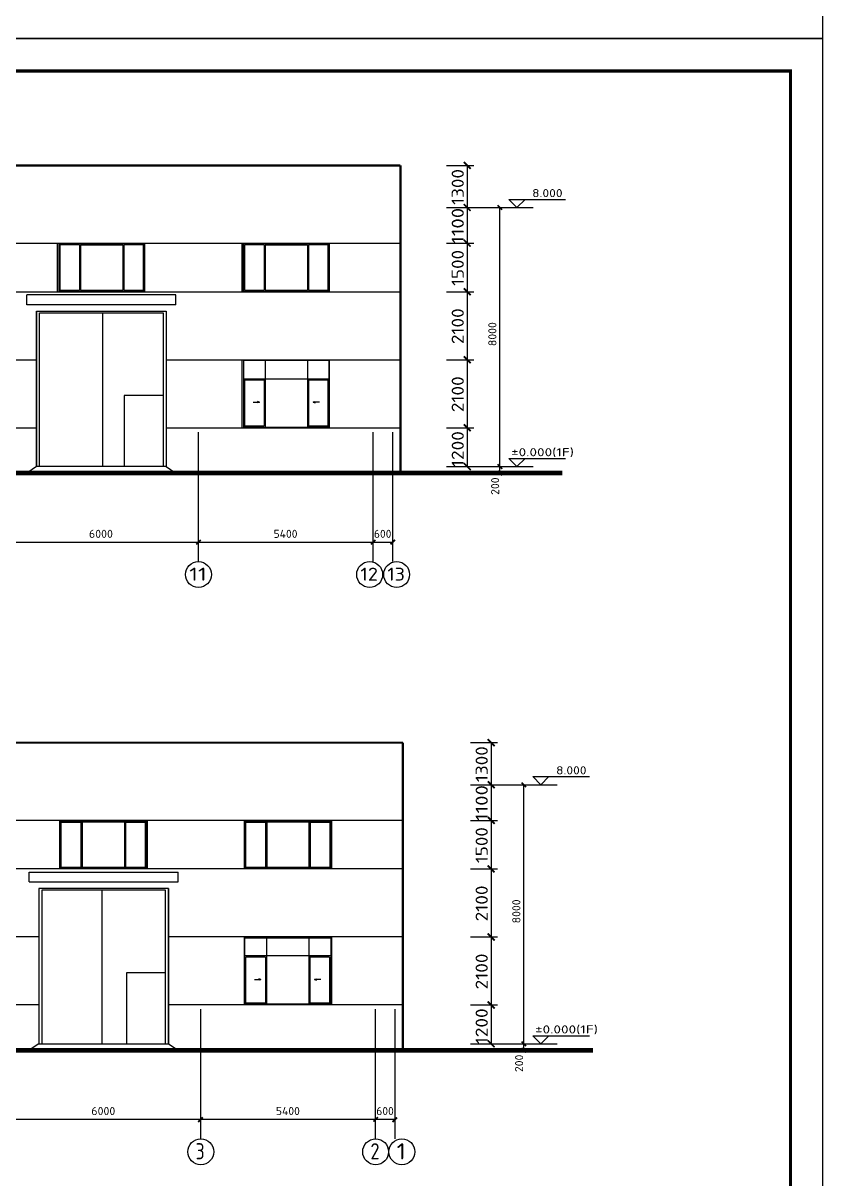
# Model space of a CAD drawing. Extents: x -165130 to 255370, y -346822 to 187778.
# Drawn here: x -105728 to -81030, y -322633 to -286947 of the extents above; entities that cross this region are included whole.
import ezdxf
from ezdxf.enums import TextEntityAlignment as Align

# ---------------------------------------------------------------- set-up
doc = ezdxf.new("R2010")
doc.units = 0
doc.header["$MEASUREMENT"] = 0
doc.linetypes.add('2', pattern=[38.000001, 30.000001, -3, 2, -3])
for name, color, linetype in [('LAMPTREE', 94, 'CONTINUOUS'), ('PUB_TITLE', 4, 'CONTINUOUS'), ('中文', 2, 'CONTINUOUS'), ('剖断线', 7, 'CONTINUOUS'), ('室外地坪', 7, 'CONTINUOUS'), ('尺寸线及数字', 253, 'CONTINUOUS'), ('层0', 253, 'CONTINUOUS'), ('层10005', 7, 'CONTINUOUS'), ('轴线__尺寸数字', 4, 'CONTINUOUS'), ('轴线__点划线', 94, '2'), ('轴线__轴线号和轴圈', 94, 'CONTINUOUS')]:
    doc.layers.add(name, color=color, linetype=linetype)
doc.styles.get("Standard").update_dxf_attribs({"font": 'TSSDENG', "height": 3, "bigfont": 'TSSDCHN'})

# ---------------------------------------------------------------- blocks, each defined once
blk = doc.blocks.new('qar5gesfd')
at = {"layer": 'PUB_TITLE'}
blk.add_lwpolyline([(-86068, 153824), (-1968, 153824), (-1968, 213224), (-86068, 213224)], close=True, dxfattribs=at)
at = {"layer": 'PUB_TITLE', "const_width": 100}
blk.add_lwpolyline([(-83568, 154824), (-2968, 154824), (-2968, 212224), (-83568, 212224)], close=True, dxfattribs=at)

msp = doc.modelspace()

# ---------------------------------------------------------------- linework, layer by layer
at = {"layer": 'LAMPTREE'}
for p, q in [((-90728.61, -292390.764, -625.1), (-90478.598, -292640.758, -625.1)), ((-90728.61, -292390.764, -625.1), (-88978.598, -292390.764, -625.1)), ((-90228.586, -292390.764, -625.1), (-90478.598, -292640.758, -625.1)), ((-90978.586, -292640.758, -625.1), (-89978.61, -292640.758, -625.1)), ((-90728.61, -300390.77, -625.1), (-90478.598, -300640.764, -625.1)), ((-90728.61, -300390.77, -625.1), (-88978.598, -300390.77, -625.1)), ((-90228.586, -300390.77, -625.1), (-90478.598, -300640.764, -625.1)), ((-90978.586, -300640.764, -625.1), (-89978.61, -300640.764, -625.1)), ((-90238.61, -310463.058, -625.1), (-89238.561, -310463.058, -625.1)), ((-89988.561, -310213.064, -625.1), (-89738.586, -310463.058, -625.1)), ((-89988.561, -310213.064, -625.1), (-88238.586, -310213.064, -625.1)), ((-89488.61, -310213.064, -625.1), (-89738.586, -310463.058, -625.1)), ((-89988.561, -318213.07, -625.1), (-89738.586, -318463.064, -625.1)), ((-89988.561, -318213.07, -625.1), (-88238.586, -318213.07, -625.1)), ((-89488.61, -318213.07, -625.1), (-89738.586, -318463.064, -625.1)), ((-90238.61, -318463.064, -625.1), (-89238.561, -318463.064, -625.1))]:
    msp.add_line(p, q, dxfattribs=at)
at = {"layer": '中文', "color": 7}
for p, q in [((-105314.609, -300640.764, -625.1), (-105614.609, -300840.77, -625.1)), ((-101314.597, -300640.764, -625.1), (-101014.597, -300840.77, -625.1)), ((-105241.357, -318463.064, -625.1), (-105541.357, -318663.07, -625.1)), ((-101241.345, -318463.064, -625.1), (-100941.345, -318663.07, -625.1))]:
    msp.add_line(p, q, dxfattribs=at)
at = {"layer": '剖断线'}
for p, q in [((-104664.621, -295240.728, -625.1), (-104664.621, -293740.728, -625.1)), ((-104664.621, -293740.728, -625.1), (-101964.621, -293740.728, -625.1)), ((-104664.585, -295240.764, -625.1), (-104664.585, -293740.764, -625.1)), ((-103954.318, -293792.18, -625.1), (-102649.326, -293792.18, -625.1)), ((-101964.621, -295240.728, -625.1), (-101964.621, -293740.728, -625.1)), ((-101964.585, -295240.764, -625.1), (-101964.585, -293740.764, -625.1)), ((-98964.658, -295240.728, -625.1), (-98964.658, -293740.728, -625.1)), ((-98964.658, -293740.728, -625.1), (-96264.658, -293740.728, -625.1)), ((-98964.585, -295240.764, -625.1), (-98964.585, -293740.764, -625.1)), ((-98254.282, -293792.18, -625.1), (-96949.289, -293792.18, -625.1)), ((-96264.658, -295240.728, -625.1), (-96264.658, -293740.728, -625.1)), ((-96264.585, -295240.764, -625.1), (-96264.585, -293740.764, -625.1)), ((-104664.621, -295240.728, -625.1), (-101964.621, -295240.728, -625.1)), ((-103954.318, -295192.168, -625.1), (-102649.326, -295192.168, -625.1)), ((-98964.658, -295240.728, -625.1), (-96264.658, -295240.728, -625.1)), ((-98254.282, -295192.168, -625.1), (-96949.289, -295192.168, -625.1)), ((-98964.585, -299440.764, -625.1), (-98964.585, -297340.764, -625.1)), ((-98964.548, -299440.764, -625.1), (-98964.548, -297340.764, -625.1)), ((-98964.548, -297340.764, -625.1), (-96264.548, -297340.764, -625.1)), ((-96264.585, -299440.764, -625.1), (-96264.585, -297340.764, -625.1)), ((-96264.548, -299440.764, -625.1), (-96264.548, -297340.764, -625.1)), ((-98964.548, -299440.764, -625.1), (-96264.548, -299440.764, -625.1)), ((-104591.332, -313063.064, -625.1), (-104591.332, -311563.064, -625.1)), ((-104591.296, -313063.027, -625.1), (-104591.296, -311563.027, -625.1)), ((-101891.296, -311563.027, -625.1), (-104591.296, -311563.027, -625.1)), ((-102601.672, -311614.48, -625.1), (-103906.664, -311614.48, -625.1)), ((-101891.332, -313063.064, -625.1), (-101891.332, -311563.064, -625.1)), ((-101891.296, -313063.027, -625.1), (-101891.296, -311563.027, -625.1)), ((-98891.332, -313063.064, -625.1), (-98891.332, -311563.064, -625.1)), ((-96191.296, -311563.027, -625.1), (-98891.296, -311563.027, -625.1)), ((-98891.296, -313063.027, -625.1), (-98891.296, -311563.027, -625.1)), ((-96901.672, -311614.48, -625.1), (-98206.664, -311614.48, -625.1)), ((-96191.369, -313063.064, -625.1), (-96191.369, -311563.064, -625.1)), ((-96191.296, -313063.027, -625.1), (-96191.296, -311563.027, -625.1)), ((-101891.296, -313063.027, -625.1), (-104591.296, -313063.027, -625.1)), ((-102601.672, -313014.468, -625.1), (-103906.664, -313014.468, -625.1)), ((-96191.296, -313063.027, -625.1), (-98891.296, -313063.027, -625.1)), ((-96901.672, -313014.468, -625.1), (-98206.664, -313014.468, -625.1)), ((-96191.442, -315163.064, -625.1), (-98891.406, -315163.064, -625.1)), ((-98891.406, -317263.064, -625.1), (-98891.406, -315163.064, -625.1)), ((-98891.332, -317263.064, -625.1), (-98891.332, -315163.064, -625.1)), ((-96191.442, -317263.064, -625.1), (-96191.442, -315163.064, -625.1)), ((-96191.369, -317263.064, -625.1), (-96191.369, -315163.064, -625.1)), ((-96191.442, -317263.064, -625.1), (-98891.406, -317263.064, -625.1))]:
    msp.add_line(p, q, dxfattribs=at)
at = {"layer": '室外地坪', "const_width": 142.5, "elevation": -625.1}
for points in [[(-157800.034, -300840.77), (-89074.582, -300840.77)], [(-88129.016, -318663.07), (-157731.359, -318663.07)]]:
    msp.add_lwpolyline(points, dxfattribs=at)
at = {"layer": '尺寸线及数字'}
for p, q in [((-92651.328, -291340.764, -625.1), (-91813.657, -291340.764, -625.1)), ((-92013.645, -291340.764, -625.1), (-92013.645, -292640.758, -625.1)), ((-92651.328, -292640.758, -625.1), (-91813.657, -292640.758, -625.1)), ((-92013.645, -292640.758, -625.1), (-92013.645, -293740.764, -625.1)), ((-92651.328, -293740.764, -625.1), (-91813.657, -293740.764, -625.1)), ((-92013.645, -293740.764, -625.1), (-92013.645, -295240.764, -625.1)), ((-92651.328, -295240.764, -625.1), (-91813.657, -295240.764, -625.1)), ((-92013.645, -295240.764, -625.1), (-92013.645, -297340.764, -625.1)), ((-92651.328, -297340.764, -625.1), (-91813.657, -297340.764, -625.1)), ((-92013.645, -297340.764, -625.1), (-92013.645, -299440.764, -625.1)), ((-92651.328, -299440.764, -625.1), (-91813.657, -299440.764, -625.1)), ((-92013.645, -299440.764, -625.1), (-92013.645, -300640.764, -625.1)), ((-92651.328, -300640.764, -625.1), (-91813.657, -300640.764, -625.1)), ((-91911.315, -309163.064, -625.1), (-91073.644, -309163.064, -625.1)), ((-91273.669, -309163.064, -625.1), (-91273.669, -310463.058, -625.1)), ((-91911.315, -310463.058, -625.1), (-91073.644, -310463.058, -625.1)), ((-91273.669, -310463.058, -625.1), (-91273.669, -311563.064, -625.1)), ((-91911.315, -311563.064, -625.1), (-91073.644, -311563.064, -625.1)), ((-91273.669, -311563.064, -625.1), (-91273.669, -313063.064, -625.1)), ((-91911.315, -313063.064, -625.1), (-91073.644, -313063.064, -625.1)), ((-91273.669, -313063.064, -625.1), (-91273.669, -315163.064, -625.1)), ((-91911.315, -315163.064, -625.1), (-91073.644, -315163.064, -625.1)), ((-91273.669, -315163.064, -625.1), (-91273.669, -317263.064, -625.1)), ((-91911.315, -317263.064, -625.1), (-91073.644, -317263.064, -625.1)), ((-91273.669, -317263.064, -625.1), (-91273.669, -318463.064, -625.1)), ((-91911.315, -318463.064, -625.1), (-91073.644, -318463.064, -625.1))]:
    msp.add_line(p, q, dxfattribs=at)
at = {"layer": '尺寸线及数字', "color": 94}
for p, q in [((-92504.221, -292640.758, -625.1), (-90879.233, -292640.758, -625.1)), ((-91004.221, -300840.77, -625.1), (-91004.221, -292640.758, -625.1)), ((-92504.221, -300640.764, -625.1), (-90879.233, -300640.764, -625.1)), ((-92504.221, -300840.77, -625.1), (-90879.233, -300840.77, -625.1)), ((-91764.245, -310463.058, -625.1), (-90139.221, -310463.058, -625.1)), ((-90264.245, -318663.07, -625.1), (-90264.245, -310463.058, -625.1)), ((-91764.245, -318463.064, -625.1), (-90139.221, -318463.064, -625.1)), ((-91764.245, -318663.07, -625.1), (-90139.221, -318663.07, -625.1))]:
    msp.add_line(p, q, dxfattribs=at)
at = {"layer": '尺寸线及数字', "const_width": 54, "elevation": -625.1}
for points in [[(-91907.59, -291446.819), (-92119.736, -291234.728)], [(-91907.59, -292746.813), (-92119.736, -292534.722)], [(-91907.59, -293846.819), (-92119.736, -293634.728)], [(-91907.59, -295346.819), (-92119.736, -295134.728)], [(-91907.59, -297446.819), (-92119.736, -297234.728)], [(-91907.59, -299546.819), (-92119.736, -299334.728)], [(-91907.59, -300746.819), (-92119.736, -300534.728)], [(-91167.614, -309269.119), (-91379.724, -309057.028)], [(-91167.614, -310569.113), (-91379.724, -310357.021)], [(-91167.614, -311669.119), (-91379.724, -311457.028)], [(-91167.614, -313169.119), (-91379.724, -312957.028)], [(-91167.614, -315269.119), (-91379.724, -315057.028)], [(-91167.614, -317369.119), (-91379.724, -317157.028)], [(-91167.614, -318569.119), (-91379.724, -318357.028)]]:
    msp.add_lwpolyline(points, dxfattribs=at)
at = {"layer": '尺寸线及数字', "color": 94, "const_width": 52.5, "elevation": -625.1}
for points in [[(-91074.204, -292570.775), (-90934.201, -292710.759)], [(-91074.204, -300570.763), (-90934.201, -300710.765)], [(-91074.204, -300770.769), (-90934.201, -300910.772)], [(-90334.191, -310393.075), (-90194.225, -310533.059)], [(-90334.191, -318393.063), (-90194.225, -318533.065)], [(-90334.191, -318593.069), (-90194.225, -318733.071)]]:
    msp.add_lwpolyline(points, dxfattribs=at)
at = {"layer": '层0'}
for p, q in [((-101974.326, -293762.169, -625.1), (-104629.318, -293762.169, -625.1)), ((-104629.318, -293762.169, -625.1), (-104629.318, -295222.179, -625.1)), ((-103988.047, -293792.18, -625.1), (-104595.554, -293792.18, -625.1)), ((-104595.554, -293792.18, -625.1), (-104595.554, -295192.168, -625.1)), ((-103988.047, -293792.18, -625.1), (-103988.047, -295192.168, -625.1)), ((-103954.318, -293792.18, -625.1), (-103954.318, -295192.168, -625.1)), ((-102649.326, -293792.18, -625.1), (-102649.326, -295192.168, -625.1)), ((-102008.054, -293792.18, -625.1), (-102615.561, -293792.18, -625.1)), ((-102615.561, -293792.18, -625.1), (-102615.561, -295192.168, -625.1)), ((-102008.054, -295192.168, -625.1), (-102008.054, -293792.18, -625.1)), ((-101974.326, -295222.179, -625.1), (-101974.326, -293762.169, -625.1)), ((-96274.289, -293762.169, -625.1), (-98929.282, -293762.169, -625.1)), ((-98929.282, -293762.169, -625.1), (-98929.282, -295222.179, -625.1)), ((-98288.047, -293792.18, -625.1), (-98895.517, -293792.18, -625.1)), ((-98895.517, -293792.18, -625.1), (-98895.517, -295192.168, -625.1)), ((-98288.047, -293792.18, -625.1), (-98288.047, -295192.168, -625.1)), ((-98254.282, -293792.18, -625.1), (-98254.282, -295192.168, -625.1)), ((-96949.289, -293792.18, -625.1), (-96949.289, -295192.168, -625.1)), ((-96308.017, -293792.18, -625.1), (-96915.525, -293792.18, -625.1)), ((-96915.525, -293792.18, -625.1), (-96915.525, -295192.168, -625.1)), ((-96308.017, -295192.168, -625.1), (-96308.017, -293792.18, -625.1)), ((-96274.289, -295222.179, -625.1), (-96274.289, -293762.169, -625.1)), ((-104629.318, -295222.179, -625.1), (-101974.326, -295222.179, -625.1)), ((-104595.554, -295192.168, -625.1), (-103988.047, -295192.168, -625.1)), ((-102615.561, -295192.168, -625.1), (-102008.054, -295192.168, -625.1)), ((-98929.282, -295222.179, -625.1), (-96274.289, -295222.179, -625.1)), ((-98895.517, -295192.168, -625.1), (-98288.047, -295192.168, -625.1)), ((-96915.525, -295192.168, -625.1), (-96308.017, -295192.168, -625.1)), ((-105314.609, -295840.764, -625.1), (-101314.597, -295840.764, -625.1)), ((-105314.609, -300640.764, -625.1), (-105314.609, -295840.764, -625.1)), ((-105226.609, -295895.769, -625.1), (-101402.597, -295895.769, -625.1)), ((-105226.609, -300640.764, -625.1), (-105226.609, -295895.769, -625.1)), ((-103269.248, -300640.764, -625.1), (-103269.248, -295895.769, -625.1)), ((-101402.597, -295895.769, -625.1), (-101402.597, -300640.764, -625.1)), ((-101314.597, -295840.764, -625.1), (-101314.597, -300640.764, -625.1)), ((-98252.158, -297365.429, -625.1), (-98252.158, -299418.645, -625.1)), ((-96947.165, -297365.429, -625.1), (-96947.165, -299418.645, -625.1)), ((-98927.158, -297925.383, -625.1), (-96272.165, -297925.383, -625.1)), ((-98893.393, -297960.393, -625.1), (-98893.393, -299383.635, -625.1)), ((-98893.393, -297960.393, -625.1), (-98285.922, -297960.393, -625.1)), ((-98285.922, -297960.393, -625.1), (-98285.922, -299383.635, -625.1)), ((-96913.401, -297960.393, -625.1), (-96305.893, -297960.393, -625.1)), ((-96913.401, -297960.393, -625.1), (-96913.401, -299383.635, -625.1)), ((-102602.597, -298440.77, -625.1), (-102602.597, -300640.764, -625.1)), ((-101402.597, -298440.77, -625.1), (-102602.597, -298440.77, -625.1)), ((-98621.408, -298650.206, -625.1), (-98427.902, -298650.206, -625.1)), ((-98427.902, -298650.206, -625.1), (-98493.015, -298629.369, -625.1)), ((-98427.902, -298650.206, -625.1), (-98493.015, -298671.044, -625.1)), ((-96771.421, -298650.206, -625.1), (-96706.418, -298629.369, -625.1)), ((-96577.915, -298650.206, -625.1), (-96771.421, -298650.206, -625.1)), ((-96771.421, -298650.206, -625.1), (-96706.418, -298671.044, -625.1)), ((-98893.393, -299383.635, -625.1), (-98285.922, -299383.635, -625.1)), ((-101314.597, -300640.764, -625.1), (-105314.609, -300640.764, -625.1)), ((-104581.664, -313044.479, -625.1), (-104581.664, -311584.469, -625.1)), ((-104581.664, -311584.469, -625.1), (-101926.672, -311584.469, -625.1)), ((-104547.9, -313014.468, -625.1), (-104547.9, -311614.48, -625.1)), ((-104547.9, -311614.48, -625.1), (-103940.392, -311614.48, -625.1)), ((-103940.392, -311614.48, -625.1), (-103940.392, -313014.468, -625.1)), ((-103906.664, -311614.48, -625.1), (-103906.664, -313014.468, -625.1)), ((-102601.672, -311614.48, -625.1), (-102601.672, -313014.468, -625.1)), ((-102567.907, -311614.48, -625.1), (-101960.4, -311614.48, -625.1)), ((-102567.907, -311614.48, -625.1), (-102567.907, -313014.468, -625.1)), ((-101960.4, -311614.48, -625.1), (-101960.4, -313014.468, -625.1)), ((-101926.672, -311584.469, -625.1), (-101926.672, -313044.479, -625.1)), ((-98881.664, -311584.469, -625.1), (-96226.672, -311584.469, -625.1)), ((-98881.664, -313044.479, -625.1), (-98881.664, -311584.469, -625.1)), ((-98847.9, -313014.468, -625.1), (-98847.9, -311614.48, -625.1)), ((-98847.9, -311614.48, -625.1), (-98240.392, -311614.48, -625.1)), ((-98240.392, -311614.48, -625.1), (-98240.392, -313014.468, -625.1)), ((-98206.664, -311614.48, -625.1), (-98206.664, -313014.468, -625.1)), ((-96901.672, -311614.48, -625.1), (-96901.672, -313014.468, -625.1)), ((-96867.907, -311614.48, -625.1), (-96260.436, -311614.48, -625.1)), ((-96867.907, -311614.48, -625.1), (-96867.907, -313014.468, -625.1)), ((-96260.436, -311614.48, -625.1), (-96260.436, -313014.468, -625.1)), ((-96226.672, -311584.469, -625.1), (-96226.672, -313044.479, -625.1)), ((-101926.672, -313044.479, -625.1), (-104581.664, -313044.479, -625.1)), ((-103940.392, -313014.468, -625.1), (-104547.9, -313014.468, -625.1)), ((-101960.4, -313014.468, -625.1), (-102567.907, -313014.468, -625.1)), ((-96226.672, -313044.479, -625.1), (-98881.664, -313044.479, -625.1)), ((-98240.392, -313014.468, -625.1), (-98847.9, -313014.468, -625.1)), ((-96260.436, -313014.468, -625.1), (-96867.907, -313014.468, -625.1)), ((-101241.345, -313663.064, -625.1), (-105241.357, -313663.064, -625.1)), ((-105241.357, -313663.064, -625.1), (-105241.357, -318463.064, -625.1)), ((-101241.345, -318463.064, -625.1), (-101241.345, -313663.064, -625.1)), ((-101329.345, -313718.069, -625.1), (-105153.356, -313718.069, -625.1)), ((-105153.356, -313718.069, -625.1), (-105153.356, -318463.064, -625.1)), ((-103286.669, -318463.064, -625.1), (-103286.669, -313718.069, -625.1)), ((-101329.345, -318463.064, -625.1), (-101329.345, -313718.069, -625.1)), ((-98208.788, -315187.728, -625.1), (-98208.788, -317240.945, -625.1)), ((-96903.796, -315187.728, -625.1), (-96903.796, -317240.945, -625.1)), ((-96228.796, -315747.683, -625.1), (-98883.788, -315747.683, -625.1)), ((-98242.517, -315782.693, -625.1), (-98850.024, -315782.693, -625.1)), ((-98242.517, -315782.693, -625.1), (-98242.517, -317205.935, -625.1)), ((-96262.56, -315782.693, -625.1), (-96870.031, -315782.693, -625.1)), ((-96870.031, -315782.693, -625.1), (-96870.031, -317205.935, -625.1)), ((-96262.56, -315782.693, -625.1), (-96262.56, -317205.935, -625.1)), ((-102529.345, -318463.064, -625.1), (-102529.345, -316263.07, -625.1)), ((-102529.345, -316263.07, -625.1), (-101329.345, -316263.07, -625.1)), ((-98578.039, -316472.506, -625.1), (-98384.533, -316472.506, -625.1)), ((-98384.533, -316472.506, -625.1), (-98449.536, -316451.669, -625.1)), ((-98384.533, -316472.506, -625.1), (-98449.536, -316493.343, -625.1)), ((-96728.015, -316472.506, -625.1), (-96662.902, -316451.669, -625.1)), ((-96534.509, -316472.506, -625.1), (-96728.015, -316472.506, -625.1)), ((-96728.015, -316472.506, -625.1), (-96662.902, -316493.343, -625.1)), ((-96262.56, -317205.935, -625.1), (-96870.031, -317205.935, -625.1)), ((-105241.357, -318463.064, -625.1), (-101241.345, -318463.064, -625.1))]:
    msp.add_line(p, q, dxfattribs=at)
at = {"layer": '层0', "elevation": -625.1}
for points in [[(-98927.158, -299418.645), (-96272.165, -299418.645), (-96272.165, -297365.429), (-98927.158, -297365.429), (-98927.158, -299418.645)], [(-96913.401, -299383.635), (-96305.893, -299383.635), (-96305.893, -297960.393)], [(-96228.796, -317240.945), (-98883.788, -317240.945), (-98883.788, -315187.728), (-96228.796, -315187.728), (-96228.796, -317240.945)], [(-98242.517, -317205.935), (-98850.024, -317205.935), (-98850.024, -315782.693)]]:
    msp.add_lwpolyline(points, dxfattribs=at)
at = {"layer": '层10005', "const_width": 67.5, "elevation": -625.1}
for points in [[(-154554.599, -291340.764), (-94074.607, -291340.764)], [(-94074.607, -291340.764), (-94074.607, -300840.77)], [(-94001.354, -309163.064), (-154481.347, -309163.064)], [(-94001.354, -309163.064), (-94001.354, -318663.07)]]:
    msp.add_lwpolyline(points, dxfattribs=at)
at = {"layer": '轴线__尺寸数字', "color": 7}
for p, q in [((-154554.599, -293740.764, -625.1), (-94074.607, -293740.764, -625.1)), ((-154554.599, -295240.764, -625.1), (-94074.607, -295240.764, -625.1)), ((-105614.609, -295640.776, -625.1), (-105614.609, -295340.776, -625.1)), ((-101014.597, -295340.776, -625.1), (-105614.609, -295340.776, -625.1)), ((-101014.597, -295640.776, -625.1), (-101014.597, -295340.776, -625.1)), ((-101014.597, -295640.776, -625.1), (-105614.609, -295640.776, -625.1)), ((-105314.609, -295840.764, -625.1), (-101314.597, -295840.764, -625.1)), ((-105314.609, -295840.764, -625.1), (-105314.609, -300640.764, -625.1)), ((-101314.597, -295840.764, -625.1), (-101314.597, -300640.764, -625.1)), ((-143314.597, -297340.764, -625.1), (-105314.609, -297340.764, -625.1)), ((-101314.597, -297340.764, -625.1), (-94074.607, -297340.764, -625.1)), ((-143314.597, -299440.764, -625.1), (-105314.609, -299440.764, -625.1)), ((-101314.597, -299440.764, -625.1), (-94074.607, -299440.764, -625.1)), ((-94001.354, -311563.064, -625.1), (-154481.347, -311563.064, -625.1)), ((-94001.354, -313063.064, -625.1), (-154481.347, -313063.064, -625.1)), ((-105541.357, -313163.076, -625.1), (-100941.345, -313163.076, -625.1)), ((-105541.357, -313463.076, -625.1), (-105541.357, -313163.076, -625.1)), ((-100941.345, -313463.076, -625.1), (-100941.345, -313163.076, -625.1)), ((-105541.357, -313463.076, -625.1), (-100941.345, -313463.076, -625.1)), ((-101241.345, -313663.064, -625.1), (-105241.357, -313663.064, -625.1)), ((-105241.357, -313663.064, -625.1), (-105241.357, -318463.064, -625.1)), ((-101241.345, -313663.064, -625.1), (-101241.345, -318463.064, -625.1)), ((-105241.357, -315163.064, -625.1), (-143241.345, -315163.064, -625.1)), ((-94001.354, -315163.064, -625.1), (-101241.345, -315163.064, -625.1)), ((-105241.357, -317263.064, -625.1), (-143241.345, -317263.064, -625.1)), ((-94001.354, -317263.064, -625.1), (-101241.345, -317263.064, -625.1))]:
    msp.add_line(p, q, dxfattribs=at)
at = {"layer": '轴线__尺寸数字', "color": 94}
for p, q in [((-154314.585, -302973.034, -625.1), (-94314.585, -302973.034, -625.1)), ((-94241.369, -320795.333, -625.1), (-154241.332, -320795.333, -625.1))]:
    msp.add_line(p, q, dxfattribs=at)
at = {"layer": '轴线__尺寸数字', "color": 94, "const_width": 52.5, "elevation": -625.1}
for points in [[(-100384.604, -303043.035), (-100244.602, -302903.032)], [(-94984.604, -303043.035), (-94844.602, -302903.032)], [(-94384.604, -303043.035), (-94244.602, -302903.032)], [(-100320.58, -320874.416), (-100180.578, -320734.414)], [(-94911.389, -320865.334), (-94771.423, -320725.332)], [(-94322.814, -320878.738), (-94182.775, -320738.735)]]:
    msp.add_lwpolyline(points, dxfattribs=at)
at = {"layer": '轴线__点划线'}
for p, q in [((-100314.585, -303573.034, -625.1), (-100314.585, -299573.04, -625.1)), ((-94914.585, -303573.034, -625.1), (-94914.585, -299573.04, -625.1)), ((-94314.585, -303573.034, -625.1), (-94314.585, -299573.04, -625.1)), ((-100241.332, -321395.333, -625.1), (-100241.332, -317395.339, -625.1)), ((-94841.369, -321395.333, -625.1), (-94841.369, -317395.339, -625.1)), ((-94241.369, -321395.333, -625.1), (-94241.369, -317395.339, -625.1))]:
    msp.add_line(p, q, dxfattribs=at)
at = {"layer": '轴线__轴线号和轴圈'}
for centre in [(-100314.585, -303973.027, -625.1), (-95025.327, -303973.027, -625.1), (-94193.149, -303973.027, -625.1), (-100241.332, -321795.327, -625.1), (-94841.369, -321795.327, -625.1), (-94030.944, -321795.327, -625.1)]:
    msp.add_circle(centre, 400, dxfattribs=at)

# ---------------------------------------------------------------- block references
at = {"layer": '层0'}
for p in [(-79061.762, -441245.973, -625.1), (-79061.762, -500645.973, -625.1)]:
    msp.add_blockref('qar5gesfd', p, dxfattribs=at)

# ---------------------------------------------------------------- texts
at = {"layer": 'LAMPTREE'}
for s, height, width, p, p2 in [('8.000', 250, 1.163843, (-90008.603, -292320.763, -625.1), (-89068.576, -292320.763, -625.1)), ('%%p0.000(1F)', 250.00001, 1.179884, (-90658.591, -300320.769, -625.1), (-88718.589, -300320.769, -625.1)), ('8.000', 250, 1.163797, (-89268.591, -310143.063, -625.1), (-88328.6, -310143.063, -625.1)), ('%%p0.000(1F)', 250.00001, 1.179907, (-89918.615, -318143.069, -625.1), (-87978.576, -318143.069, -625.1))]:
    msp.add_text(s, height=height, dxfattribs=dict(at, width=width)).set_placement(p, p2, align=Align.FIT)
at = {"layer": '尺寸线及数字'}
for s, width, p, p2 in [('1300', 1.099414, (-92118.674, -292560.759, -625.1), (-92118.674, -291450.774, -625.1)), ('1100', 1.166045, (-92118.674, -293760.759, -625.1), (-92118.674, -292650.774, -625.1)), ('1500', 1.099432, (-92118.674, -295060.772, -625.1), (-92118.674, -293950.768, -625.1)), ('2100', 1.099432, (-92118.674, -296860.772, -625.1), (-92118.674, -295750.768, -625.1)), ('2100', 1.099432, (-92118.674, -298960.772, -625.1), (-92118.674, -297850.768, -625.1)), ('1200', 1.099414, (-92118.674, -300654.79, -625.1), (-92118.674, -299544.805, -625.1)), ('1300', 1.099414, (-91378.625, -310383.059, -625.1), (-91378.625, -309273.074, -625.1)), ('1100', 1.166045, (-91378.625, -311583.059, -625.1), (-91378.625, -310473.074, -625.1)), ('1500', 1.099432, (-91378.625, -312883.071, -625.1), (-91378.625, -311773.068, -625.1)), ('2100', 1.099432, (-91378.625, -314683.071, -625.1), (-91378.625, -313573.068, -625.1)), ('2100', 1.099432, (-91378.625, -316783.071, -625.1), (-91378.625, -315673.068, -625.1)), ('1200', 1.099414, (-91378.625, -318477.09, -625.1), (-91378.625, -317367.104, -625.1))]:
    msp.add_text(s, height=375, rotation=90, dxfattribs=dict(at, width=width)).set_placement(p, p2, align=Align.FIT)
at = {"layer": '尺寸线及数字', "color": 94}
for s, width, p, p2 in [('8000', 1.040003, (-91111.704, -296920.775, -625.1), (-91111.704, -296180.773, -625.1)), ('200', 1.039993, (-91026.523, -301513.225, -625.1), (-91026.523, -300973.229, -625.1)), ('8000', 1.040003, (-90371.691, -314743.075, -625.1), (-90371.691, -314003.072, -625.1)), ('200', 1.039993, (-90286.511, -319335.525, -625.1), (-90286.511, -318795.529, -625.1))]:
    msp.add_text(s, height=250, rotation=90, dxfattribs=dict(at, width=width)).set_placement(p, p2, align=Align.FIT)
at = {"layer": '轴线__尺寸数字', "color": 94}
for s, width, p, p2 in [('6000', 1.040003, (-103694.602, -302840.538, -625.1), (-102954.599, -302840.538, -625.1)), ('5400', 1.040003, (-97994.602, -302840.538, -625.1), (-97254.599, -302840.538, -625.1)), ('600', 1.039958, (-94894.589, -302840.538, -625.1), (-94354.611, -302840.538, -625.1)), ('6000', 1.040003, (-103621.35, -320662.838, -625.1), (-102881.347, -320662.838, -625.1)), ('5400', 1.040055, (-97921.35, -320662.838, -625.1), (-97181.31, -320662.838, -625.1)), ('600', 1.040028, (-94821.374, -320662.838, -625.1), (-94281.359, -320662.838, -625.1))]:
    msp.add_text(s, height=250, dxfattribs=dict(at, width=width)).set_placement(p, p2, align=Align.FIT)
at = {"layer": '轴线__轴线号和轴圈'}
for s, height, width, p, p2 in [('11', 400, 1.683829, (-100602.61, -304161.04, -625.1), (-100058.603, -304161.04, -625.1)), ('12', 400, 1.17868, (-95313.352, -304161.04, -625.1), (-94769.345, -304161.04, -625.1)), ('13', 400, 1.17868, (-94481.174, -304161.04, -625.1), (-93937.168, -304161.04, -625.1)), ('3', 500, 1.039882, (-100401.33, -322030.325, -625.1), (-100121.362, -322030.325, -625.1)), ('2', 500, 1.040018, (-95001.33, -322030.325, -625.1), (-94721.325, -322030.325, -625.1)), ('1', 500, 2.912051, (-94190.905, -322030.325, -625.1), (-93910.9, -322030.325, -625.1))]:
    msp.add_text(s, height=height, dxfattribs=dict(at, width=width)).set_placement(p, p2, align=Align.FIT)

doc.saveas('drawing.dxf')
